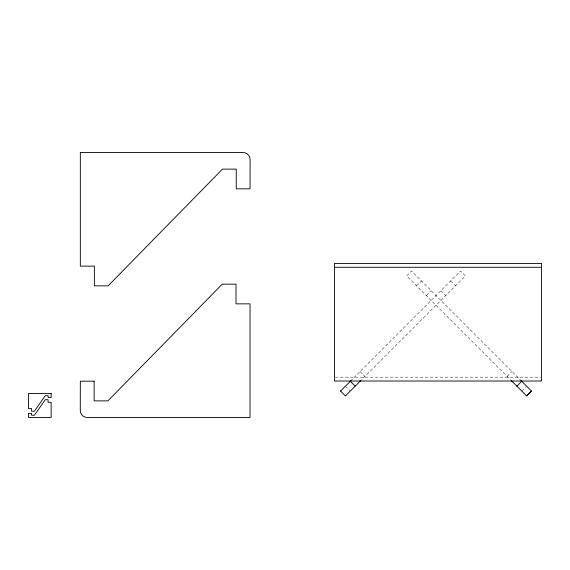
<?xml version="1.0" encoding="UTF-8"?>
<svg xmlns="http://www.w3.org/2000/svg" width="570" height="570" viewBox="0 0 570 570"><rect width="100%" height="100%" fill="white"/><g stroke="black" fill="none" stroke-linecap="round" stroke-linejoin="round"><path stroke-width="0.43" stroke-dasharray="2.85 2.14" d="M416.542 285.834L421.422 280.953M426.274 295.559L431.148 290.679M350.322 381.273L460.567 271.028L465.448 275.909L361.601 379.755M507.129 376.421L512.01 371.54M521.792 391.084L526.06 386.809M335.345 377.169L540.609 377.169M450.642 280.953L455.523 285.834M440.909 290.679L445.79 295.559M521.742 381.273L411.497 271.028L406.617 275.909L510.464 379.755M360.055 371.54L364.935 376.421M345.392 386.203L349.659 390.471"/><path stroke-width="0.85" d="M340.525 391.07L351.056 380.539M360.974 380.382L345.399 395.951L340.561 391.027M516.862 386.154L521.742 381.273M526.616 395.908L531.497 391.027L521.009 380.539M531.539 391.07L526.659 395.951L511.091 380.382M334.455 267.28L541.5 267.28M350.322 381.273L355.203 386.154M80.334 152.532L80.334 266.147L94.378 266.147L94.378 285.848L108.136 285.848L222.478 169.126L236.244 169.126L236.244 188.827L250.045 188.827L250.102 159.45A6.904 6.904 0 0 0 243.219 152.532L80.334 152.532M94.136 381.173L94.136 400.874L107.901 400.874L222.25 284.152L236.009 284.152L236.009 303.853L250.045 303.853L250.045 417.468L87.16 417.468A6.904 6.904 0 0 1 80.277 410.55L80.334 381.173L94.136 381.173M28.507 413.393L28.5 417.468L51.136 417.468L51.136 402.313L48.072 402.313L48.072 399.691L45.265 399.691L34.385 415.252L31.521 415.252L31.521 413.393L28.507 413.393M51.15 393.45L51.136 397.518L48.122 397.518L48.122 395.658L45.265 395.658L34.385 411.226L31.578 411.226L31.578 408.597L28.514 408.597L28.514 393.45L51.15 393.45M541.5 263.44L334.455 263.44L334.455 381.017L541.5 381.017L541.5 263.44"/></g></svg>
